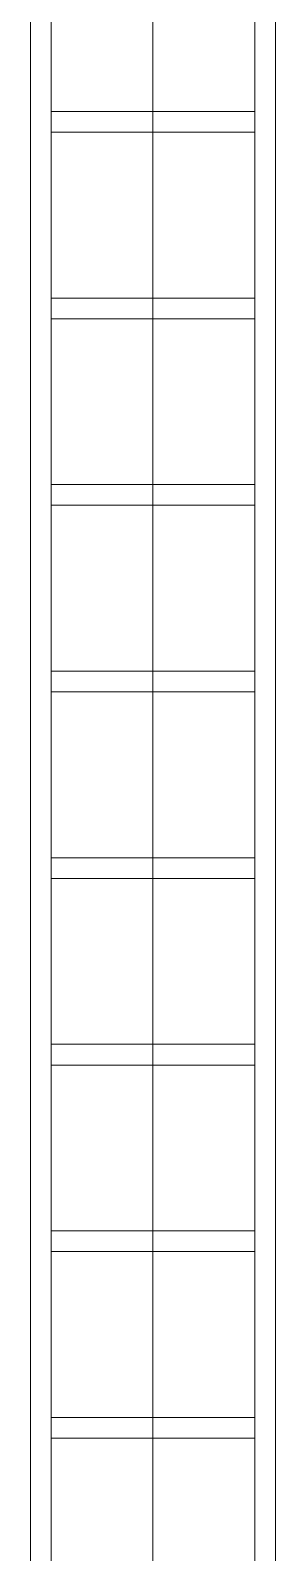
# Model space of a CAD drawing. Header units: millimetres. Extents: x 0 to 154200, y 0 to 64595.
# Drawn here: x 40550 to 40850, y 24153 to 26018 of the extents above; entities that cross this region are included whole.
import ezdxf

# ---------------------------------------------------------------- set-up
doc = ezdxf.new("R2010")
doc.units = ezdxf.units.MM
doc.layers.add('E-CABL-TRAY', color=4, linetype='Continuous', lineweight=9)

msp = doc.modelspace()

# ---------------------------------------------------------------- linework, layer by layer
at = {"layer": 'E-CABL-TRAY'}
for p, q in [((40550, 9218.7018), (40550, 55818.7018)), ((40575.4, 9218.7018), (40575.4, 55818.7018)), ((40700, 9218.7018), (40700, 55818.7018)), ((40824.6, 9218.7018), (40824.6, 55818.7018)), ((40850, 9218.7018), (40850, 55818.7018)), ((40824.6, 25919.2018), (40575.4, 25919.2018)), ((40824.6, 25893.8018), (40575.4, 25893.8018)), ((40824.6, 25690.6018), (40575.4, 25690.6018)), ((40824.6, 25665.2018), (40575.4, 25665.2018)), ((40824.6, 25462.0018), (40575.4, 25462.0018)), ((40824.6, 25436.6018), (40575.4, 25436.6018)), ((40824.6, 25233.4018), (40575.4, 25233.4018)), ((40824.6, 25208.0018), (40575.4, 25208.0018)), ((40824.6, 25004.8018), (40575.4, 25004.8018)), ((40824.6, 24979.4018), (40575.4, 24979.4018)), ((40824.6, 24776.2018), (40575.4, 24776.2018)), ((40824.6, 24750.8018), (40575.4, 24750.8018)), ((40824.6, 24547.6018), (40575.4, 24547.6018)), ((40824.6, 24522.2018), (40575.4, 24522.2018)), ((40824.6, 24319.0018), (40575.4, 24319.0018)), ((40824.6, 24293.6018), (40575.4, 24293.6018))]:
    msp.add_line(p, q, dxfattribs=at)

doc.saveas('drawing.dxf')
